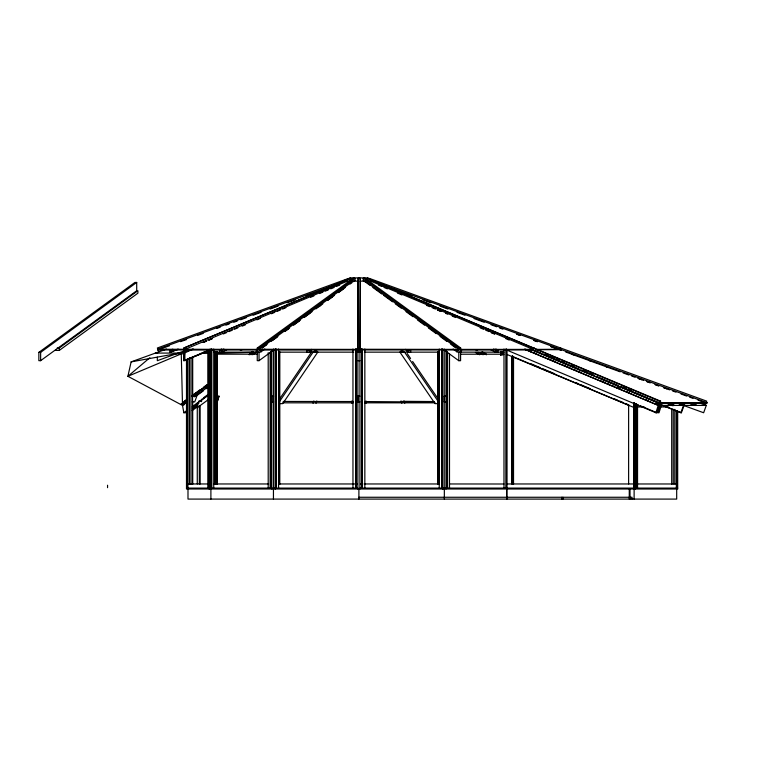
<?xml version="1.0" encoding="UTF-8"?>
<svg xmlns="http://www.w3.org/2000/svg" width="777" height="777" viewBox="0 0 777 777"><rect width="100%" height="100%" fill="white"/><g stroke="black" fill="none" stroke-linecap="round" stroke-linejoin="round"><path stroke-width="1.17" d="M259.285 349.271L356.488 349.388L356.546 350.029L357.828 349.912L357.838 281.148L353.049 281.148L259.285 349.271L259.343 349.912L260.47 350.029L361.363 349.951L361.363 351.884L356.546 351.884L356.546 349.951M512.548 355.711L512.499 484.158L512.499 355.691M407.77 352.321L407.779 350.126L410.654 350.126L410.654 352.321L407.77 352.321L405.72 349.339M356.546 351.884L356.556 349.485M358.158 278.389L357.944 349.951L357.944 348.009L359.984 347.999L359.984 349.941L360.198 278.38L358.158 278.389L358.158 280.332M453.108 349.058L456.993 351.884L461.159 351.884L461.519 349.951L360.081 349.912L360.353 281.148L365.141 281.148L458.644 349.271L458.585 349.912L457.459 350.029L457.517 349.388L458.644 349.271M361.363 351.884L361.373 349.485M495.755 348.99L497.902 350.126L497.882 352.321L495.775 352.321L495.794 350.126L493.648 348.99M360.295 281.789L360.353 281.148M365.073 281.789L365.141 281.148M360.081 349.912L360.149 349.271L457.517 349.388M361.363 350.029L361.422 349.388M460.324 349.941L460.674 347.999L365.229 278.38L363.451 278.389L363.102 280.332L370.211 285.509M456.993 351.884L457.342 349.951M458.556 349.951L458.906 348.009L363.451 278.389M166.424 349.096L131.119 361.888L127.904 376.301L182.517 405.429L183.848 412.752L185.635 412.752M370.629 281.789L370.804 281.148L532.828 349.271L531.983 350.029L532.828 349.271M461.791 349.388L460.703 349.271L460.538 349.912L461.625 350.029L461.791 349.388L532.158 349.388M216.297 401.894L217.375 398.455M217.171 401.894L218.959 396.163L215.977 396.163M219.046 396.163L217.259 401.894L216.21 401.894M659.994 403.098L660.605 401.165L367.56 278.389L366.948 280.332L370.308 281.74M530.808 351.728L531.419 349.786L658.274 403.098L660.683 403.098L660.071 405.04L657.663 405.04L525.592 349.533M531.186 351.884L531.798 349.951M532.109 349.786L532.721 347.853L533.75 347.853M461.625 350.029L532.498 349.951L533.109 348.009L534.129 347.999M657.663 405.04L658.274 403.098M655.905 412.752L658.206 405.429L659.246 405.429L656.934 412.752L655.905 412.752L506.662 350.029M660.605 401.165L659.576 401.165L658.964 403.098L530.254 349.009M683.226 405.322L703.632 412.752L706.293 405.429L660.275 405.429L657.973 412.752L659.003 412.752L661.305 405.429L659.081 404.496M672.163 405.565L672.824 403.632L673.97 403.632L673.3 405.565L672.163 405.565L665.442 402.845M313.053 403.282L313.85 401M316.006 403.282L316.802 401M559.955 349.951L560.654 348.009M375.573 281.973L560.44 349.271L560.207 349.912M561.14 350.33L561.373 349.679L706.876 402.7L706.643 403.341L660.712 403.341L649.98 398.892M660.712 403.341L660.955 402.7L706.876 402.7M705.293 405.031L706.701 401.155L369.376 278.389M706.769 403.341L707.002 402.7M684.187 405.429L684.896 403.496L684.119 403.496L683.42 405.429L676.631 402.777M560.44 349.271L536.965 349.388M660.537 404.72L680.866 412.713L683.537 405.429L676.796 402.777M680.856 412.713L681.4 412.713L684.071 405.429M695.065 405.468L696.173 403.525L695.065 405.468L688.257 402.904M279.429 399.203L311.859 351.554M279.438 401.641L313.218 352L317.871 352L282.731 403.632L279.244 403.632M309.605 352.321L309.605 350.126L306.721 350.126L306.73 352.321L309.605 352.321L311.655 349.339M149.844 357.721L127.904 376.301L181.264 353.865L184.868 353.788M180.672 404.438L186.529 400.174M192.385 395.911L208.003 384.537M203.457 397.824L207.333 395.007M38.85 352.379L134.916 282.449L136.703 282.449L136.703 290.744L40.637 360.674L38.85 360.674L38.85 352.379L40.637 352.379L136.703 282.449M57.187 347.979L59.275 347.979L137.898 290.744L137.898 293.182L59.275 350.417L55.109 350.417M186.295 399.747L184.343 401.165L184.693 403.108L183.498 403.108L183.858 405.04M192.152 395.483L199.961 389.792M203.865 386.946L206.799 384.819M249.767 353.545L252.69 351.408M256.41 349.951L256.769 351.884L260.936 351.884L260.577 349.951L257.624 349.951L257.274 348.009L353.098 278.389L354.856 278.38L355.215 280.322L353.593 281.497M182.459 403.088L187.354 399.533M192.249 395.969L207.896 384.576M250.952 353.244L248.99 354.671L252.156 352.36L217.317 353.098M183.498 403.108L186.431 400.971M192.288 396.707L207.915 385.334M249.903 354.768L253.807 351.923M257.274 348.009L259.032 347.999L354.856 278.38M195.435 395.289L197.387 393.861M186.431 402.583L182.517 405.429L181.264 353.865L175.369 353.681M194.269 396.882L207.974 386.897M252.039 354.827L256.934 351.262M262.276 347.785L267.162 344.24M271.066 341.404L277.904 336.431M284.741 331.468L289.627 327.913M300.369 320.114L293.531 325.077L299.349 320.911M304.273 317.269L312.092 311.596M318.929 306.624L322.834 303.788M327.719 300.243L334.557 295.27M338.461 292.434L345.299 287.471M195.571 396.513L203.38 390.831M206.313 388.694L208.265 387.276M253.185 354.574L256.119 352.437M262.315 347.814L266.21 344.988M273.028 340.025L276.933 337.199M284.732 331.536L288.626 328.7M304.225 317.366L310.072 313.121M315.918 308.877L320.784 305.332M327.612 300.378L332.488 296.833M338.335 292.589L343.201 289.044M350.029 284.091L351.981 282.673M260.936 351.884L264.831 349.058M183.848 412.752L186.655 410.712M192.269 406.633L207.556 395.503M197.271 483.964L197.271 403.273L208.051 395.425M192.181 407.993L198.727 403.224M192.317 409.188L198.193 404.914M259.032 360.674L259.032 352.379L257.245 352.379L257.245 360.674L259.032 360.674L273.737 349.971M192.152 410.615L198.028 406.342M197.271 407.663L208.11 399.786M222.047 352.321L219.609 352.321L219.59 350.126L221.736 348.99M219.59 350.126L221.698 350.126L223.844 348.99M227.039 349.495L221.717 352.321L221.698 350.126M341.618 281.672L348.329 278.856M210.567 349.912L183.78 360.693L183.78 352.399L192.696 349.135M209.537 349.912L183.848 360.713L183.848 352.418M192.628 357.401L206.022 351.777M193.463 349.087L186.781 351.884L186.169 349.951L184.47 349.951L183.858 348.009L350.631 278.38L351.243 280.322L348.446 281.497M183.858 348.009L350.631 278.38M257.624 349.951L185.985 350.029L185.14 349.271L347.348 281.148L349.679 281.148M203.215 342.395L206.565 340.986M208.809 340.054L212.16 338.636M223.349 333.945L226.709 332.537M228.943 331.594L232.294 330.186M234.537 329.244L237.888 327.836M256.905 319.842L260.266 318.434M271.455 313.743L274.805 312.325M277.049 311.392L280.4 309.984M282.634 309.042L285.994 307.634M310.606 297.29L313.957 295.882M319.551 293.531L322.911 292.123M325.145 291.19L328.506 289.772M330.74 288.84L334.1 287.432M336.334 286.49L339.695 285.081M203.283 342.463L206.614 341.064M208.838 340.132L212.179 338.733M242.21 326.117L245.542 324.718M178.496 349.252L169.842 352.321L169.823 350.126L172.853 349.242M169.842 352.321L177.719 349.252M348.659 278.389L157.372 347.999L158.79 351.884M342.502 281.973L157.595 349.271L183.955 349.271L184.188 349.912L157.867 350.029L157.634 349.388M158.081 349.951L160.363 349.116M161.227 348.679L169.493 345.784M180.517 341.657L186.606 339.559M197.533 335.46L203.205 333.401M216.822 328.448L220.221 327.204M225.893 325.145L229.293 323.902M233.828 322.251L237.238 321.018M240.637 319.774L246.309 317.715M253.117 315.229L261.062 312.344M270.134 309.042L278.079 306.148M287.15 302.845L295.095 299.961M306.439 295.823L312.111 293.764M323.455 289.636L329.127 287.568M184.615 350.767L157.323 360.703L157.323 357.148M131.119 361.888L183.945 352.292M256.128 349.388L257.216 349.271L257.391 349.912L256.303 350.029L256.128 349.388L185.14 349.271M356.488 349.388L357.76 349.271L357.828 349.912M200.495 353.457L207.702 353.302M532.498 349.951L533.517 349.941M458.906 348.009L460.674 347.999M349.553 277.904L368.172 277.904M368.463 281.148L370.804 281.148M428.098 303.428L427.088 303.428L426.476 305.361L429.856 306.692M535.955 349.679L561.373 349.679M184.47 349.951L183.77 349.951L184.382 351.884L186.781 351.884M210.12 350.097L209.081 350.097L209.081 489.005M240.287 350.097L241.744 350.097M314.772 350.097L316.763 350.097M401.019 350.097L403.01 350.097M444.221 350.097L446.008 350.097M476.039 350.097L477.505 350.097M495.794 350.126L497.902 350.126M203.535 352.156L208.236 352.156M213.743 352.156L257.391 352.156M278.574 352.156L353.38 352.156M355.371 352.156L357.362 352.156M360.441 352.156L362.441 352.156M364.413 352.156L439.248 352.156M460.402 352.156L503.982 352.156M357.886 352.408L359.945 352.408M179.633 353.079L155.332 353.079L157.692 353.147M217.21 354.176L257.391 354.176M460.402 354.215L503.982 354.215M512.499 356.449L511.693 356.449L511.693 483.964M357.886 360.703L359.945 360.703M458.799 360.713L460.586 360.713L460.586 352.418L458.799 352.418L458.799 360.713L444.094 350.009M192.22 396.163L196.804 396.163L194.745 401.894L192.22 401.894M209.081 396.163L210.12 396.163M271.814 396.163L273.601 396.163M357.886 396.163L359.945 396.163M444.221 396.163L446.008 396.163M198.553 401.185L201.534 401.185M209.081 401.894L210.12 401.894M271.814 401.894L273.601 401.894M357.886 401.894L359.945 401.894M444.221 401.894L446.008 401.894M282.789 402.826L353.176 402.826M364.763 402.826L435.139 402.826M197.271 403.273L198.659 403.273M634.382 403.273L633.585 403.273L633.585 488.092M438.529 403.632L435.042 403.632L399.834 352L404.477 352L438.345 401.641M636.217 405.711L635.421 405.711L635.401 407.663L636.217 407.663M637.208 406.954L644.143 406.954M659.566 406.954L668.395 406.954M634.382 407.663L506.934 354.448M187.927 483.964L208.236 483.964M213.743 483.964L268.628 483.964M278.574 483.964L357.362 483.964M360.441 483.964L362.869 483.964M364.413 483.964L439.248 483.964M449.504 483.964L503.982 484.003M506.934 483.964L634.382 483.964M635.421 483.964L636.217 483.964M637.208 483.974L676.34 483.974M186.49 488.092L209.392 488.092M210.12 488.092L272.64 488.092M273.601 488.092L356.031 488.092L356.031 349.028M357.886 488.092L356.284 488.092L356.284 349.028M359.945 488.092L361.558 488.092L361.558 349.028M444.221 488.092L361.771 488.092L361.771 349.028M445.192 488.092L634.382 488.092M635.236 488.092L677.68 488.092M358.896 497.261L632.022 497.261L632.022 499.087M283.168 401.447L353.389 401.534M357.838 278.38L359.877 278.389M363.18 278.38L364.937 278.389M352.807 278.38L354.584 278.389M349.446 278.38L350.476 278.389M367.404 278.38L368.415 278.389M402.816 401.32L434.294 401.554M365.239 401.563L434.236 402.068M391.219 288.393L394.619 289.636M405.963 293.764L411.635 295.823M422.979 299.961L430.914 302.845M439.986 306.148L447.931 309.042M457.002 312.344L464.937 315.229M474.009 318.541L484.217 322.251M491.025 324.728L496.697 326.796M517.113 334.227L520.512 335.47M534.12 340.423L537.529 341.657M551.136 346.61L556.808 348.679M565.685 351.981L573.649 354.885M580.468 357.362L590.695 361.091M597.523 363.578L607.75 367.307M614.568 369.794L620.25 371.862M631.623 376L635.032 377.243M638.441 378.486L641.851 379.73M646.396 381.39L649.805 382.634M655.487 384.702L658.896 385.946M663.451 387.597L666.86 388.84M672.542 390.918L675.951 392.152M689.587 397.125L693.006 398.368M499.485 327.943L502.904 329.186M516.598 334.168L520.017 335.411M533.712 340.394L537.13 341.647M550.825 346.629L554.244 347.873M572.018 354.331L579.963 357.226M589.044 360.528L596.998 363.422M606.079 366.725L614.024 369.619M623.105 372.931L628.787 374.99M637.868 378.302L643.55 380.371M646.95 381.604L650.359 382.847M654.904 384.498L658.304 385.742M663.985 387.81L669.667 389.869M681.021 394.007L686.693 396.076M698.047 400.204L706.002 403.098M699.485 402.952L706.293 405.429M693.511 402.68L695.784 403.535M688.645 402.894L695.454 405.458M659.945 404.283L681.4 412.713M670.59 402.719L672.824 403.632M666.588 402.845L673.3 405.565M367.56 278.389L659.576 401.165M544.959 354.467L548.3 355.866M550.524 356.808L553.855 358.207M556.089 359.139L559.421 360.547M561.645 361.48L564.986 362.888M571.658 365.695L573.892 366.627M583.906 370.833L587.237 372.241M589.461 373.174L592.802 374.572M622.843 387.199L626.184 388.607M628.408 389.539L631.75 390.948M534.255 350.262L540.928 353.069M543.152 354.001L564.665 362.995M566.52 363.821L579.186 369.094M581.419 370.027L594.337 375.514M596.571 376.447L618.278 385.509M620.512 386.451L633.284 391.88M635.032 392.55L647.756 397.96M378.448 285.081L381.808 286.49M384.042 287.432L387.393 288.84M397.445 293.065L401.923 294.949M432.09 307.634L435.441 309.042M437.674 309.984L441.025 311.392M445.503 313.267L447.737 314.209M452.204 316.084L455.555 317.502M480.137 327.836L483.488 329.244M485.722 330.186L489.083 331.594M491.317 332.537L494.667 333.945M505.837 338.636L509.197 340.054M530.429 348.98L532.663 349.912M437.422 309.965L440.773 311.373M491.113 332.546L494.463 333.955M616.821 387.169L620.163 388.568M655.817 403.554L660.275 405.429M525.145 349.126L527.379 350.058M534.508 353.011L536.732 353.943M547.872 358.624L551.214 360.023M553.438 360.965L555.672 361.897M563.461 365.18L565.695 366.113M567.919 367.045L570.143 367.987M573.484 369.386L575.718 370.328M577.942 371.26L581.283 372.669M601.33 381.089L604.671 382.498M606.895 383.43L609.129 384.362M612.47 385.771L614.694 386.703M616.919 387.645L619.152 388.578M626.942 391.851L629.176 392.793M645.881 399.815L648.105 400.747M655.905 404.021L659.246 405.429M524.494 349.232L658.206 405.429M633.809 403.03L638.218 404.885M640.413 405.808L656.934 412.752M531.012 363.801L535.839 365.812M536.567 366.132L539.898 367.531M542.123 368.463L545.454 369.862M545.852 370.027L551.01 372.193M551.427 372.358L554.759 373.766M575.446 382.469L578.778 383.867M580.992 384.8L584.323 386.198M584.819 386.392L589.879 388.529M614.316 398.795L617.647 400.194M619.871 401.126L623.203 402.535M625.417 403.467L628.758 404.866M512.179 356.313L629.419 405.575M482.167 352.515L486.46 354.778M490.452 349.495L495.775 352.321M482.061 351.748L486.334 354.04M483.109 354.759L478.836 352.467L475.437 352.467L479.7 354.759M372.863 287.471L381.866 294.007M383.585 295.27L392.54 301.797M395.27 303.788L401.282 308.168M405.982 311.596L412.927 316.666M417.676 320.114L424.582 325.165M428.389 327.913L436.227 333.663M440.073 336.431L446.901 341.453M450.786 344.24L455.643 347.824M407.197 353.535L410.586 358.498M412.616 361.48L438.345 399.203M183.343 349.388L183.576 350.029M403.991 400.913L404.778 403.185M401.039 400.903L401.826 403.185M184.877 347.999L185.489 349.941M347.348 281.148L347.523 281.789M185.82 349.388L185.985 350.029M259.032 347.999L259.392 349.941M357.838 281.148L357.896 281.789M353.049 281.148L353.117 281.789M260.412 349.388L260.47 350.029M170.59 350.126L170.619 352.321M360.198 278.38L360.198 280.322M677.68 411.023L677.68 489.015L186.49 489.005L186.49 359.79M677.243 411.023L677.243 488.092M677.058 410.742L677.058 488.092M676.689 489.015L676.689 499.096L187.995 499.087L187.995 489.005M676.34 410.742L676.34 488.092M674.795 409.353L674.795 483.974M673.241 409.353L673.241 483.974M671.697 408.828L671.697 484.489M637.548 404.7L637.548 488.092M636.829 404.7L636.829 488.092M636.654 404.992L636.654 488.092M636.217 403.787L636.217 488.092M635.421 403.749L635.421 489.005M634.382 402.544L634.382 489.005M634.119 489.015L634.119 499.096M630.001 489.005L630.011 499.096M629.263 489.005L629.263 499.087M628.622 405.575L628.622 483.964M562.966 497.261L562.966 499.087M561.829 497.261L561.829 499.087M513.529 356.925L513.529 484.158M506.934 350.058L506.934 488.092M506.895 489.005L506.895 499.087M506.633 489.005L506.633 499.087M506.517 349.028L506.517 488.092M505.924 349.028L505.924 488.092M503.982 349.028L503.982 488.092M502.845 351.447L502.845 355.079M501.709 351.651L501.709 355.274M500.631 351.651L500.631 355.274M500.573 351.651L500.573 355.274M449.504 353.865L449.504 488.092M447.562 352.661L447.562 488.092M447.183 351.447L447.183 488.092M446.008 350.242L446.008 489.005M444.337 396.163L444.337 401.894M444.337 489.005L444.337 499.087M444.221 349.028L444.221 489.005M442.618 349.028L442.618 488.092M442.502 488.267L442.502 489.092M441.899 349.028L441.899 488.092M441.802 349.028L441.802 488.092M439.248 349.028L439.248 488.092M438.83 351.447L438.83 484.459M438.413 351.651L438.383 484.469M438.005 351.651L438.005 484.469M437.966 351.651L437.966 484.469M366.035 400.99L366.035 403.37M364.84 349.028L364.84 488.092M362.189 349.028L362.189 488.092M359.945 331.905L359.906 489.092M358.896 489.005L358.896 499.087M358.022 396.163L358.022 401.894M357.886 351.058L357.886 489.092M355.613 349.028L355.613 488.092M352.962 349.028L352.962 488.092M351.913 400.99L351.913 403.37M279.817 351.651L279.788 484.469M279.37 351.651L279.37 484.469M278.982 351.447L278.982 484.459M278.574 349.028L278.574 488.092M276.029 349.028L276.029 488.092M275.913 349.028L275.913 488.092M275.213 349.028L275.281 489.092M273.601 349.028L273.601 489.005M273.446 489.005L273.446 499.087M271.94 396.163L271.94 401.894M271.814 350.242L271.814 489.005M270.649 351.447L270.649 488.092M270.143 352.661L270.143 488.092M268.201 352.661L268.201 488.092M217.21 396.629L217.21 351.651L217.152 484.469L217.21 398.737M216.016 351.651L216.016 484.469M214.879 351.447L214.879 484.459M213.743 349.028L213.743 488.092M211.8 349.028L211.8 488.092M211.286 349.028L211.286 488.092M210.897 489.005L210.897 499.087M210.12 349.028L210.12 489.005M208.654 350.242L208.654 488.092M208.557 350.242L208.557 488.092M207.847 350.242L207.847 488.092M201.525 399.242L201.525 401.69M200.136 405.575L200.136 483.964M199.33 406.177L199.33 483.964M192.56 396.328L192.56 356.478L192.579 484.469L192.56 401.155M191.025 357.692L191.025 484.469M189.481 357.498L189.481 484.459M187.927 358.702L187.927 488.092M187.218 359.916L187.218 488.092M186.917 359.916L186.917 488.092M184.877 352.418L184.877 360.713M107.556 485.227L107.556 487.665M59.275 347.979L59.275 350.417M40.637 352.379L40.637 360.674"/></g></svg>
